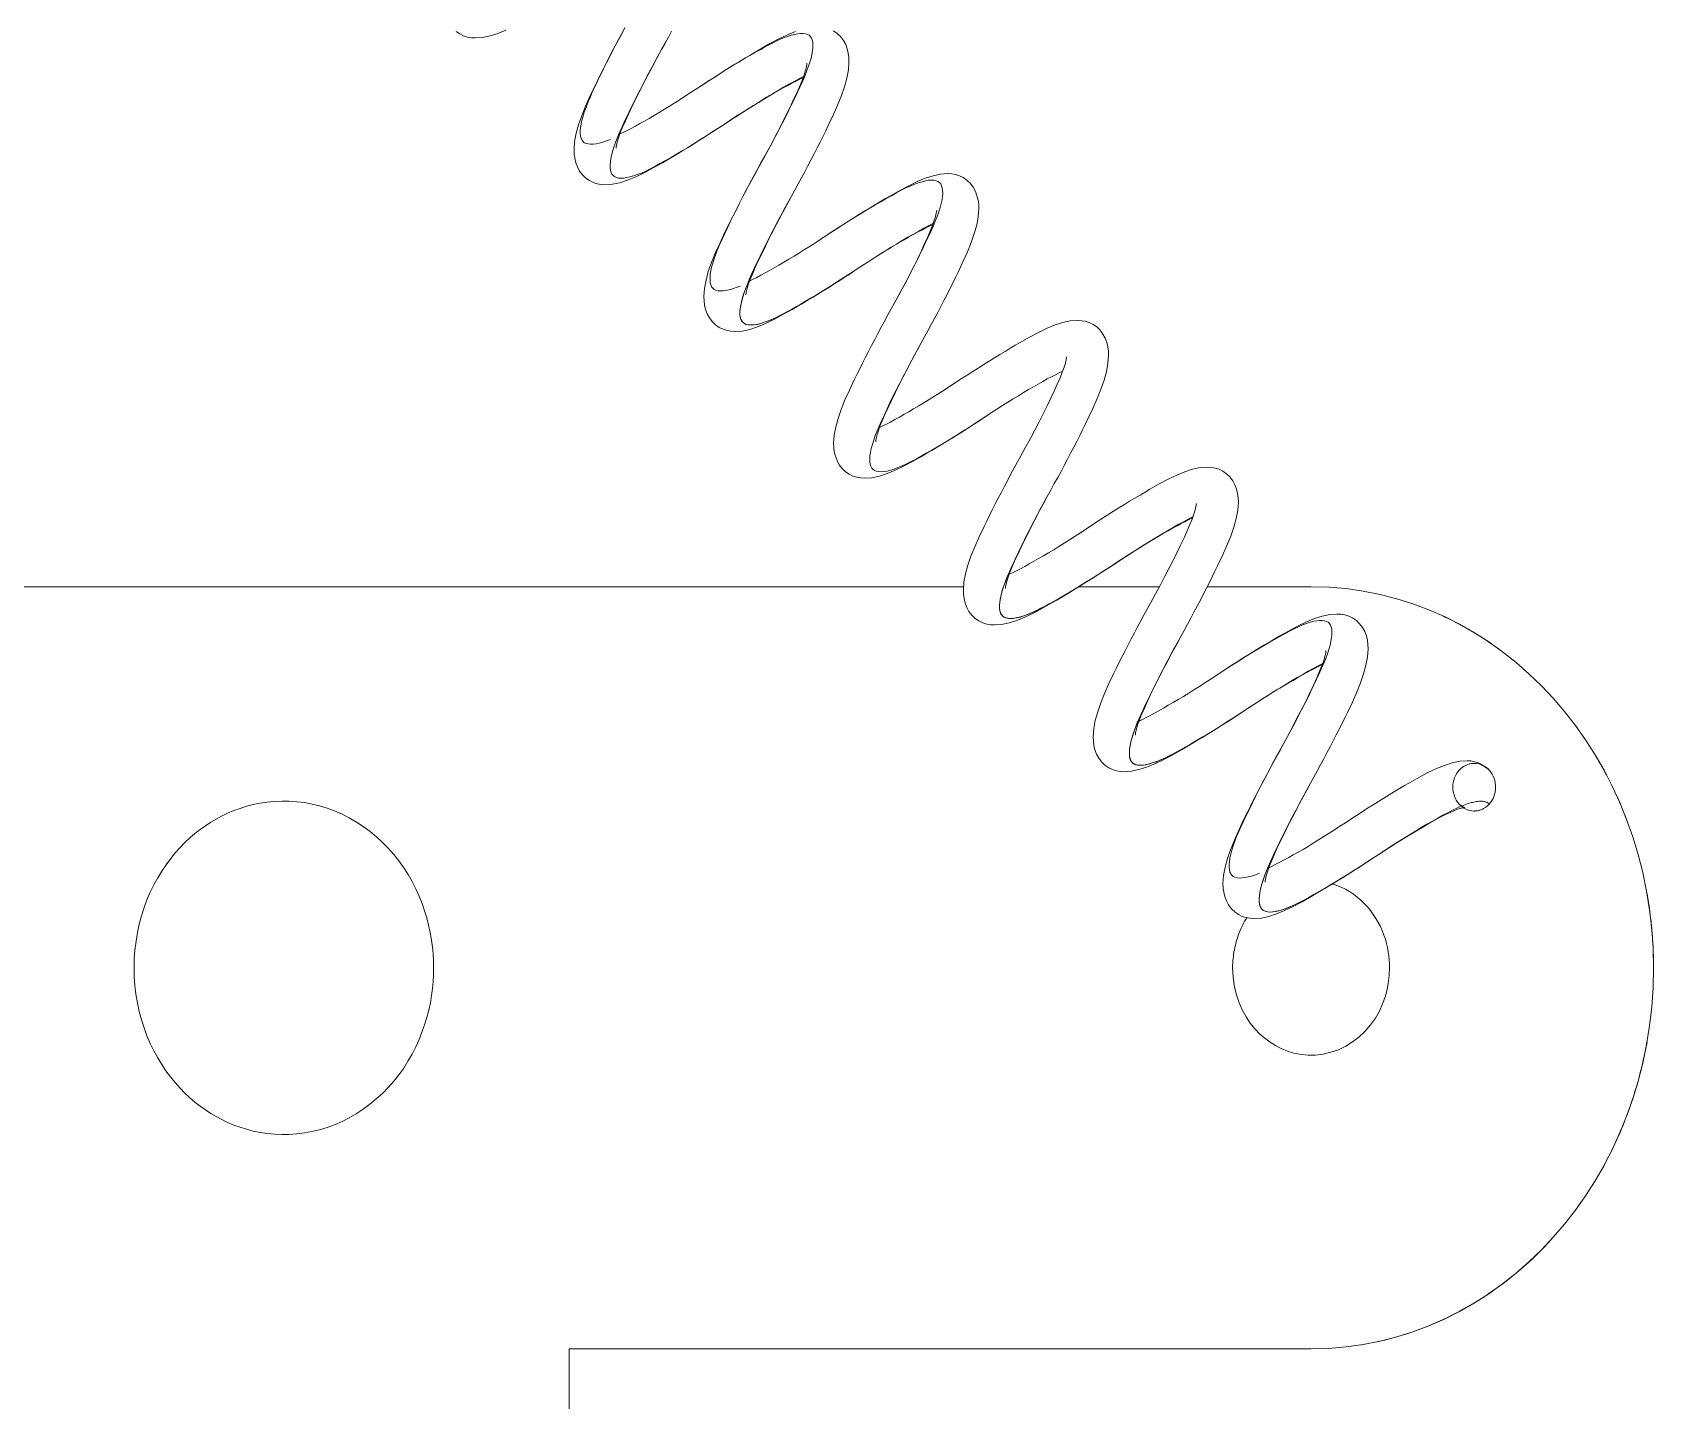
# Model space of a CAD drawing. Extents: x -345393 to -54719, y 203828 to 476815.
# Drawn here: x -321358.4 to -321244.8, y 229851.5 to 229947.3 of the extents above; entities that cross this region are included whole.
import ezdxf

# ---------------------------------------------------------------- set-up
doc = ezdxf.new("R2010")
doc.units = 0
doc.header["$LTSCALE"] = 1000
doc.header["$MEASUREMENT"] = 0
doc.layers.get('0').update_dxf_attribs({"color": 252, "linetype": 'CONTINUOUS'})
doc.layers.add('暖通-水-设备', color=3, linetype='CONTINUOUS', lineweight=20)

# ---------------------------------------------------------------- blocks, each defined once
blk = doc.blocks.new('A$C759C1080')
at = {"color": 95}
for p, q in [((1431.78, -692.43), (1333.14, -692.43)), ((1445.5, -692.43), (1439.87, -692.43)), ((1456.14, -692.43), (1448.86, -692.43)), ((1404.14, -740.43), (1456.14, -740.43)), ((1404.14, -860.74), (1404.14, -740.43))]:
    blk.add_line(p, q, dxfattribs=at)
at = {"color": 95, "flags": 128}
for points in [[(1399.7, -657.38), (1399.14, -657.59), (1398.6, -657.75), (1398.07, -657.85), (1397.55, -657.87), (1397.29, -657.86), (1397.02, -657.82), (1396.74, -657.74), (1396.47, -657.62), (1396.21, -657.46)], [(1411.32, -657.44), (1411.09, -657.83), (1410.86, -658.21), (1410.62, -658.6)], [(1407.04, -664.26), (1406.76, -664.36), (1406.5, -664.44), (1406.25, -664.5), (1406.03, -664.54), (1405.82, -664.56), (1405.63, -664.57), (1405.47, -664.55), (1405.33, -664.52), (1405.2, -664.47), (1405.11, -664.4), (1405.03, -664.3), (1404.97, -664.19), (1404.93, -664.05), (1404.91, -663.9), (1404.91, -663.72), (1404.93, -663.52), (1404.97, -663.3), (1405.03, -663.06), (1405.11, -662.81), (1405.2, -662.54), (1405.32, -662.25), (1405.45, -661.95), (1405.6, -661.63), (1405.76, -661.3), (1405.94, -660.95), (1406.13, -660.59), (1406.33, -660.22), (1406.54, -659.83), (1406.76, -659.44), (1406.99, -659.04), (1407.22, -658.63), (1407.46, -658.21), (1407.71, -657.79), (1407.97, -657.36)], [(1415.17, -663.22), (1414.78, -663.45), (1414.39, -663.67), (1414, -663.9), (1413.62, -664.12), (1413.23, -664.34), (1412.85, -664.56), (1412.47, -664.77), (1412.1, -664.97), (1411.73, -665.17), (1411.37, -665.36), (1411.02, -665.55), (1410.68, -665.73), (1410.02, -666.06), (1409.39, -666.36), (1408.8, -666.62), (1408.23, -666.83), (1407.69, -666.99), (1407.17, -667.09), (1406.64, -667.12), (1406.38, -667.1), (1406.11, -667.06), (1405.83, -666.98), (1405.56, -666.86), (1405.31, -666.7), (1405.07, -666.5), (1404.87, -666.26), (1404.72, -666), (1404.6, -665.73), (1404.53, -665.45), (1404.49, -665.18), (1404.48, -664.92), (1404.52, -664.4), (1404.63, -663.88), (1404.8, -663.34), (1405.02, -662.78), (1405.28, -662.18), (1405.59, -661.56), (1405.94, -660.91), (1406.12, -660.57), (1406.31, -660.22), (1406.51, -659.86), (1406.71, -659.5), (1406.92, -659.13), (1407.14, -658.76), (1407.36, -658.38), (1407.59, -657.99), (1407.82, -657.61), (1408.05, -657.22)], [(1413.07, -661.08), (1413.45, -660.85), (1413.84, -660.62), (1414.23, -660.4), (1414.62, -660.17), (1415, -659.95), (1415.38, -659.74), (1415.76, -659.53), (1416.13, -659.33), (1416.5, -659.13), (1416.86, -658.93), (1417.21, -658.75), (1417.56, -658.57), (1418.21, -658.23), (1418.84, -657.93), (1419.44, -657.68), (1420, -657.47)], [(1422.67, -657.43), (1422.93, -657.59), (1423.16, -657.79), (1423.36, -658.03), (1423.52, -658.29), (1423.63, -658.57), (1423.7, -658.84), (1423.74, -659.11), (1423.75, -659.37), (1423.71, -659.89), (1423.6, -660.41), (1423.44, -660.95), (1423.22, -661.51), (1422.95, -662.11), (1422.65, -662.73), (1422.3, -663.38), (1422.12, -663.72), (1421.93, -664.07), (1421.73, -664.43), (1421.52, -664.8), (1421.31, -665.17), (1421.09, -665.54), (1420.87, -665.92), (1420.65, -666.3), (1420.42, -666.69), (1420.19, -667.07), (1419.95, -667.46), (1419.72, -667.84)], [(1416.13, -673.5), (1415.85, -673.6), (1415.59, -673.68), (1415.35, -673.74), (1415.12, -673.78), (1414.92, -673.81), (1414.73, -673.81), (1414.56, -673.8), (1414.42, -673.76), (1414.3, -673.71), (1414.2, -673.64), (1414.12, -673.55), (1414.07, -673.43), (1414.03, -673.29), (1414.01, -673.14), (1414.01, -672.96), (1414.03, -672.76), (1414.07, -672.54), (1414.12, -672.31), (1414.2, -672.05), (1414.3, -671.78), (1414.41, -671.49), (1414.54, -671.19), (1414.69, -670.87), (1414.86, -670.54), (1415.04, -670.19), (1415.23, -669.83), (1415.43, -669.46), (1415.64, -669.08), (1415.86, -668.68), (1416.08, -668.28), (1416.32, -667.87), (1416.56, -667.45), (1416.81, -667.03), (1417.06, -666.6), (1417.32, -666.18), (1417.58, -665.75), (1417.84, -665.32), (1418.1, -664.9), (1418.36, -664.47), (1418.61, -664.05), (1418.85, -663.63), (1419.09, -663.22), (1419.32, -662.82), (1419.54, -662.42), (1419.75, -662.03), (1419.95, -661.66), (1420.14, -661.29), (1420.32, -660.94), (1420.49, -660.61), (1420.65, -660.29), (1420.78, -659.98), (1420.9, -659.69), (1421, -659.41), (1421.09, -659.15), (1421.15, -658.91), (1421.19, -658.69), (1421.22, -658.49), (1421.22, -658.3), (1421.21, -658.14), (1421.17, -658), (1421.12, -657.88), (1421.05, -657.78), (1420.95, -657.71), (1420.84, -657.65), (1420.7, -657.61), (1420.54, -657.59), (1420.36, -657.59), (1420.16, -657.61), (1419.94, -657.65), (1419.7, -657.7), (1419.44, -657.78), (1419.16, -657.87), (1418.87, -657.98), (1418.56, -658.11), (1418.24, -658.26), (1417.91, -658.42), (1417.56, -658.6), (1417.19, -658.78), (1416.81, -658.98), (1416.42, -659.18), (1416.03, -659.4), (1415.62, -659.62), (1415.2, -659.85), (1414.78, -660.08), (1414.36, -660.33), (1413.93, -660.57), (1413.5, -660.82), (1413.07, -661.08)], [(1420.57, -660.3), (1420.24, -660.45), (1419.9, -660.62), (1419.54, -660.79), (1419.17, -660.98), (1418.78, -661.19), (1418.39, -661.4), (1417.98, -661.61), (1417.57, -661.84), (1417.14, -662.08), (1416.72, -662.32), (1416.29, -662.56), (1415.85, -662.81), (1415.42, -663.07), (1414.99, -663.33), (1414.55, -663.58), (1414.12, -663.83), (1413.69, -664.08), (1413.26, -664.32), (1412.84, -664.56), (1412.42, -664.79), (1412.01, -665.01), (1411.61, -665.22), (1411.23, -665.42), (1410.85, -665.61), (1410.49, -665.79), (1410.15, -665.96), (1409.82, -666.12), (1409.5, -666.26), (1409.2, -666.38), (1408.91, -666.48), (1408.65, -666.56), (1408.4, -666.63), (1408.17, -666.67), (1407.95, -666.7), (1407.76, -666.71), (1407.59, -666.7), (1407.45, -666.66), (1407.32, -666.61), (1407.22, -666.54), (1407.14, -666.45), (1407.08, -666.34), (1407.04, -666.2), (1407.02, -666.05), (1407.02, -665.87), (1407.03, -665.67), (1407.07, -665.45), (1407.13, -665.21), (1407.21, -664.95), (1407.3, -664.68), (1407.42, -664.39), (1407.55, -664.09), (1407.7, -663.77), (1407.87, -663.43), (1408.05, -663.08), (1408.24, -662.72), (1408.44, -662.34), (1408.66, -661.95), (1408.88, -661.55), (1409.11, -661.15), (1409.35, -660.73), (1409.59, -660.31), (1409.84, -659.88), (1410.1, -659.46), (1410.36, -659.03), (1410.62, -658.6)], [(1410.62, -658.6), (1410.29, -659.14), (1409.97, -659.67), (1409.65, -660.21), (1409.35, -660.73), (1409.06, -661.24), (1408.79, -661.74), (1408.53, -662.21), (1408.3, -662.67), (1408.08, -663.1), (1407.88, -663.5), (1407.72, -663.85), (1407.6, -664.16), (1407.51, -664.43), (1407.46, -664.64), (1407.44, -664.72), (1407.43, -664.77), (1407.43, -664.81), (1407.43, -664.82)], [(1417.61, -665.7), (1417.94, -665.16), (1418.27, -664.62), (1418.58, -664.09), (1418.88, -663.57), (1419.17, -663.06), (1419.44, -662.56), (1419.7, -662.08), (1419.94, -661.63), (1420.16, -661.2), (1420.35, -660.8), (1420.51, -660.44), (1420.64, -660.13), (1420.72, -659.86), (1420.78, -659.66), (1420.79, -659.58), (1420.8, -659.52), (1420.8, -659.49), (1420.8, -659.47)], [(1420.54, -660.38), (1420.3, -660.47), (1420.04, -660.59), (1419.75, -660.72), (1419.46, -660.87), (1419.14, -661.02), (1418.82, -661.19), (1418.49, -661.36), (1418.14, -661.54), (1417.79, -661.73), (1417.43, -661.93), (1417.06, -662.13), (1416.69, -662.34), (1416.31, -662.55), (1415.93, -662.77), (1415.55, -662.99), (1415.17, -663.22)], [(1407.69, -663.92), (1407.93, -663.82), (1408.2, -663.7), (1408.48, -663.57), (1408.78, -663.43), (1409.09, -663.27), (1409.41, -663.11), (1409.75, -662.94), (1410.09, -662.76), (1410.45, -662.57), (1410.81, -662.37), (1411.18, -662.17), (1411.55, -661.96), (1411.92, -661.75), (1412.3, -661.53), (1412.68, -661.3), (1413.07, -661.08)], [(1424.26, -672.46), (1423.88, -672.69), (1423.49, -672.92), (1423.1, -673.14), (1422.71, -673.36), (1422.33, -673.58), (1421.95, -673.8), (1421.57, -674.01), (1421.2, -674.21), (1420.83, -674.41), (1420.47, -674.61), (1420.12, -674.79), (1419.77, -674.97), (1419.12, -675.3), (1418.49, -675.6), (1417.89, -675.86), (1417.33, -676.07), (1416.79, -676.23), (1416.26, -676.33), (1415.74, -676.36), (1415.48, -676.34), (1415.21, -676.3), (1414.93, -676.22), (1414.66, -676.11), (1414.4, -675.95), (1414.17, -675.74), (1413.97, -675.51), (1413.81, -675.24), (1413.7, -674.97), (1413.63, -674.7), (1413.59, -674.43), (1413.58, -674.16), (1413.62, -673.65), (1413.73, -673.12), (1413.89, -672.59), (1414.11, -672.02), (1414.38, -671.43), (1414.69, -670.81), (1415.03, -670.15), (1415.21, -669.82), (1415.4, -669.47), (1415.6, -669.11), (1415.81, -668.74), (1416.02, -668.37), (1416.24, -667.99), (1416.46, -667.61), (1416.68, -667.23), (1416.91, -666.85), (1417.14, -666.47), (1417.38, -666.08), (1417.61, -665.7)], [(1422.16, -670.32), (1422.55, -670.09), (1422.94, -669.86), (1423.33, -669.64), (1423.71, -669.41), (1424.1, -669.2), (1424.48, -668.98), (1424.86, -668.77), (1425.23, -668.57), (1425.6, -668.37), (1425.96, -668.17), (1426.31, -667.99), (1426.65, -667.81), (1427.31, -667.48), (1427.94, -667.18), (1428.53, -666.92), (1429.1, -666.71), (1429.64, -666.55), (1430.16, -666.45), (1430.68, -666.42), (1430.95, -666.44), (1431.22, -666.48), (1431.49, -666.56), (1431.76, -666.67), (1432.02, -666.83), (1432.26, -667.04), (1432.46, -667.27), (1432.61, -667.54), (1432.72, -667.81), (1432.8, -668.08), (1432.84, -668.35), (1432.85, -668.61), (1432.81, -669.13), (1432.7, -669.66), (1432.53, -670.19), (1432.32, -670.76), (1432.05, -671.35), (1431.74, -671.97), (1431.4, -672.63), (1431.21, -672.96), (1431.02, -673.31), (1430.82, -673.67), (1430.62, -674.04), (1430.4, -674.41), (1430.19, -674.79), (1429.97, -675.16), (1429.74, -675.55), (1429.51, -675.93), (1429.28, -676.31), (1429.05, -676.7), (1428.81, -677.08)], [(1426.71, -674.94), (1426.97, -674.51), (1427.24, -674.07), (1427.5, -673.64), (1427.75, -673.21), (1427.99, -672.79), (1428.23, -672.37), (1428.47, -671.96), (1428.69, -671.56), (1428.9, -671.17), (1429.1, -670.79), (1429.3, -670.42), (1429.48, -670.07), (1429.64, -669.74), (1429.79, -669.41), (1429.93, -669.11), (1430.04, -668.82), (1430.13, -668.55), (1430.21, -668.29), (1430.27, -668.05), (1430.3, -667.84), (1430.32, -667.64), (1430.31, -667.46), (1430.29, -667.31), (1430.24, -667.18), (1430.18, -667.07), (1430.09, -666.98), (1429.98, -666.91), (1429.85, -666.87), (1429.7, -666.84), (1429.52, -666.83), (1429.32, -666.84), (1429.11, -666.87), (1428.87, -666.93), (1428.61, -667), (1428.34, -667.09), (1428.04, -667.2), (1427.74, -667.32), (1427.41, -667.47), (1427.07, -667.63), (1426.72, -667.81), (1426.35, -667.99), (1425.97, -668.19), (1425.57, -668.4), (1425.17, -668.61), (1424.75, -668.84), (1424.33, -669.07), (1423.9, -669.31), (1423.47, -669.55), (1423.04, -669.81), (1422.6, -670.06), (1422.16, -670.32)], [(1429.67, -669.54), (1429.34, -669.69), (1429, -669.86), (1428.64, -670.04), (1428.26, -670.23), (1427.88, -670.43), (1427.48, -670.64), (1427.08, -670.86), (1426.66, -671.08), (1426.24, -671.32), (1425.81, -671.56), (1425.38, -671.8), (1424.95, -672.06), (1424.51, -672.31), (1424.08, -672.57), (1423.65, -672.82), (1423.21, -673.07), (1422.78, -673.32), (1422.36, -673.56), (1421.93, -673.8), (1421.52, -674.03), (1421.11, -674.25), (1420.71, -674.46), (1420.32, -674.66), (1419.95, -674.85), (1419.59, -675.03), (1419.24, -675.2), (1418.91, -675.36), (1418.6, -675.5), (1418.29, -675.62), (1418.01, -675.72), (1417.74, -675.8), (1417.49, -675.87), (1417.26, -675.92), (1417.05, -675.94), (1416.86, -675.95), (1416.69, -675.94), (1416.54, -675.91), (1416.42, -675.85), (1416.31, -675.78), (1416.23, -675.69), (1416.17, -675.58), (1416.13, -675.45), (1416.11, -675.29), (1416.11, -675.11), (1416.13, -674.91), (1416.17, -674.69), (1416.23, -674.45), (1416.3, -674.2), (1416.4, -673.92), (1416.51, -673.63), (1416.65, -673.33), (1416.8, -673.01), (1416.97, -672.68), (1417.15, -672.33), (1417.34, -671.96), (1417.54, -671.58), (1417.75, -671.19), (1417.97, -670.8), (1418.2, -670.39), (1418.44, -669.97), (1418.69, -669.55), (1418.94, -669.13), (1419.19, -668.7), (1419.45, -668.27), (1419.72, -667.84)], [(1419.72, -667.84), (1419.45, -668.27), (1419.19, -668.71), (1418.93, -669.14), (1418.68, -669.57), (1418.43, -669.99), (1418.19, -670.41), (1417.96, -670.82), (1417.74, -671.22), (1417.52, -671.61), (1417.32, -671.99), (1417.13, -672.36), (1416.95, -672.71), (1416.78, -673.04), (1416.63, -673.37), (1416.5, -673.67), (1416.38, -673.96), (1416.29, -674.23), (1416.22, -674.49), (1416.16, -674.73), (1416.12, -674.94), (1416.11, -675.14), (1416.11, -675.32), (1416.14, -675.47), (1416.18, -675.6), (1416.25, -675.71), (1416.33, -675.8), (1416.44, -675.87), (1416.57, -675.91), (1416.73, -675.94), (1416.91, -675.95), (1417.1, -675.94), (1417.32, -675.91), (1417.56, -675.85), (1417.81, -675.78), (1418.09, -675.69), (1418.38, -675.58), (1418.69, -675.46), (1419.01, -675.31), (1419.35, -675.15), (1419.71, -674.97), (1420.08, -674.79), (1420.46, -674.59), (1420.85, -674.38), (1421.26, -674.17), (1421.67, -673.94), (1422.09, -673.71), (1422.52, -673.47), (1422.95, -673.22), (1423.39, -672.97), (1423.83, -672.72), (1424.26, -672.46)], [(1419.72, -667.84), (1419.39, -668.38), (1419.06, -668.92), (1418.75, -669.45), (1418.45, -669.97), (1418.16, -670.48), (1417.89, -670.98), (1417.63, -671.46), (1417.39, -671.91), (1417.17, -672.34), (1416.98, -672.74), (1416.82, -673.09), (1416.69, -673.41), (1416.61, -673.67), (1416.55, -673.88), (1416.54, -673.96), (1416.53, -674.02), (1416.53, -674.05), (1416.53, -674.06)], [(1426.71, -674.94), (1427.04, -674.4), (1427.36, -673.86), (1427.68, -673.33), (1427.98, -672.81), (1428.27, -672.3), (1428.54, -671.8), (1428.8, -671.32), (1429.03, -670.87), (1429.25, -670.44), (1429.45, -670.04), (1429.61, -669.69), (1429.73, -669.37), (1429.82, -669.11), (1429.87, -668.9), (1429.89, -668.82), (1429.9, -668.76), (1429.9, -668.73), (1429.9, -668.72)], [(1429.64, -669.62), (1429.4, -669.72), (1429.13, -669.83), (1428.85, -669.97), (1428.55, -670.11), (1428.24, -670.26), (1427.92, -670.43), (1427.58, -670.6), (1427.24, -670.78), (1426.88, -670.97), (1426.52, -671.17), (1426.15, -671.37), (1425.78, -671.58), (1425.41, -671.79), (1425.03, -672.01), (1424.65, -672.23), (1424.26, -672.46)], [(1416.79, -673.16), (1417.03, -673.06), (1417.29, -672.95), (1417.58, -672.81), (1417.87, -672.67), (1418.19, -672.52), (1418.51, -672.35), (1418.84, -672.18), (1419.19, -672), (1419.54, -671.81), (1419.9, -671.61), (1420.27, -671.41), (1420.64, -671.2), (1421.02, -670.99), (1421.4, -670.77), (1421.78, -670.55), (1422.16, -670.32)], [(1433.36, -681.7), (1432.97, -681.93), (1432.58, -682.16), (1432.2, -682.38), (1431.81, -682.61), (1431.42, -682.83), (1431.04, -683.04), (1430.66, -683.25), (1430.29, -683.45), (1429.92, -683.65), (1429.56, -683.85), (1429.21, -684.03), (1428.87, -684.21), (1428.21, -684.55), (1427.58, -684.85), (1426.99, -685.1), (1426.42, -685.31), (1425.88, -685.47), (1425.36, -685.57), (1424.84, -685.6), (1424.57, -685.58), (1424.3, -685.54), (1424.03, -685.46), (1423.76, -685.35), (1423.5, -685.19), (1423.26, -684.99), (1423.07, -684.75), (1422.91, -684.49), (1422.8, -684.21), (1422.72, -683.94), (1422.69, -683.67), (1422.67, -683.41), (1422.71, -682.89), (1422.82, -682.37), (1422.99, -681.83), (1423.2, -681.27), (1423.47, -680.67), (1423.78, -680.05), (1424.12, -679.4), (1424.31, -679.06), (1424.5, -678.71), (1424.7, -678.35), (1424.91, -677.98), (1425.12, -677.61), (1425.33, -677.24), (1425.56, -676.86), (1425.78, -676.48), (1426.01, -676.09), (1426.24, -675.71), (1426.47, -675.32), (1426.71, -674.94)], [(1431.26, -679.56), (1431.64, -679.33), (1432.03, -679.11), (1432.42, -678.88), (1432.81, -678.66), (1433.19, -678.44), (1433.58, -678.22), (1433.95, -678.01), (1434.32, -677.81), (1434.69, -677.61), (1435.05, -677.42), (1435.4, -677.23), (1435.75, -677.05), (1436.4, -676.72), (1437.03, -676.42), (1437.63, -676.16), (1438.19, -675.95), (1438.73, -675.79), (1439.26, -675.69), (1439.78, -675.66), (1440.04, -675.68), (1440.31, -675.72), (1440.59, -675.8), (1440.86, -675.91), (1441.12, -676.07), (1441.35, -676.28), (1441.55, -676.52), (1441.71, -676.78), (1441.82, -677.05), (1441.89, -677.32), (1441.93, -677.59), (1441.94, -677.86), (1441.9, -678.38), (1441.79, -678.9), (1441.63, -679.43), (1441.41, -680), (1441.14, -680.59), (1440.84, -681.21), (1440.49, -681.87), (1440.31, -682.21), (1440.12, -682.56), (1439.92, -682.91), (1439.71, -683.28), (1439.5, -683.65), (1439.28, -684.03), (1439.06, -684.41), (1438.84, -684.79), (1438.61, -685.17), (1438.38, -685.55), (1438.14, -685.94), (1437.91, -686.32)], [(1428.81, -677.08), (1428.55, -677.51), (1428.28, -677.95), (1428.03, -678.38), (1427.77, -678.81), (1427.53, -679.23), (1427.29, -679.65), (1427.06, -680.06), (1426.83, -680.46), (1426.62, -680.85), (1426.42, -681.23), (1426.23, -681.6), (1426.04, -681.95), (1425.88, -682.29), (1425.73, -682.61), (1425.59, -682.91), (1425.48, -683.2), (1425.39, -683.48), (1425.31, -683.73), (1425.26, -683.97), (1425.22, -684.19), (1425.21, -684.38), (1425.21, -684.56), (1425.23, -684.71), (1425.28, -684.85), (1425.34, -684.96), (1425.43, -685.04), (1425.54, -685.11), (1425.67, -685.16), (1425.82, -685.18), (1426, -685.19), (1426.2, -685.18), (1426.42, -685.15), (1426.65, -685.1), (1426.91, -685.02), (1427.18, -684.93), (1427.48, -684.83), (1427.79, -684.7), (1428.11, -684.55), (1428.45, -684.39), (1428.8, -684.22), (1429.17, -684.03), (1429.55, -683.83), (1429.95, -683.63), (1430.35, -683.41), (1430.77, -683.18), (1431.19, -682.95), (1431.62, -682.71), (1432.05, -682.47), (1432.48, -682.22), (1432.92, -681.96), (1433.36, -681.7)], [(1428.81, -677.08), (1428.48, -677.62), (1428.16, -678.16), (1427.85, -678.69), (1427.54, -679.21), (1427.26, -679.72), (1426.98, -680.22), (1426.72, -680.7), (1426.49, -681.15), (1426.27, -681.58), (1426.07, -681.98), (1425.91, -682.33), (1425.79, -682.65), (1425.7, -682.91), (1425.65, -683.12), (1425.63, -683.2), (1425.63, -683.26), (1425.62, -683.29), (1425.62, -683.31)], [(1438.73, -678.86), (1438.49, -678.96), (1438.23, -679.08), (1437.95, -679.21), (1437.65, -679.35), (1437.33, -679.51), (1437.01, -679.67), (1436.68, -679.84), (1436.33, -680.02), (1435.98, -680.21), (1435.62, -680.41), (1435.25, -680.61), (1434.88, -680.82), (1434.5, -681.03), (1434.12, -681.25), (1433.74, -681.47), (1433.36, -681.7)], [(1435.8, -684.18), (1436.13, -683.64), (1436.46, -683.1), (1436.77, -682.57), (1437.07, -682.05), (1437.36, -681.54), (1437.64, -681.04), (1437.89, -680.56), (1438.13, -680.11), (1438.35, -679.68), (1438.54, -679.28), (1438.7, -678.93), (1438.83, -678.61), (1438.92, -678.35), (1438.97, -678.14), (1438.98, -678.06), (1438.99, -678.01), (1438.99, -677.97), (1438.99, -677.96)], [(1425.89, -682.4), (1426.12, -682.3), (1426.39, -682.19), (1426.67, -682.06), (1426.97, -681.91), (1427.28, -681.76), (1427.6, -681.59), (1427.94, -681.42), (1428.28, -681.24), (1428.64, -681.05), (1429, -680.85), (1429.37, -680.65), (1429.74, -680.44), (1430.11, -680.23), (1430.49, -680.01), (1430.87, -679.79), (1431.26, -679.56)], [(1442.46, -690.94), (1442.07, -691.17), (1441.68, -691.4), (1441.29, -691.63), (1440.9, -691.85), (1440.52, -692.07), (1440.14, -692.28), (1439.76, -692.49), (1439.39, -692.7), (1439.02, -692.9), (1438.66, -693.09), (1438.31, -693.27), (1437.96, -693.45), (1437.31, -693.79), (1436.68, -694.09), (1436.08, -694.34), (1435.52, -694.55), (1434.98, -694.71), (1434.45, -694.81), (1433.93, -694.84), (1433.67, -694.83), (1433.4, -694.78), (1433.12, -694.71), (1432.85, -694.59), (1432.6, -694.43), (1432.36, -694.23), (1432.16, -693.99), (1432.01, -693.73), (1431.89, -693.46), (1431.82, -693.18), (1431.78, -692.91), (1431.77, -692.65), (1431.81, -692.13), (1431.92, -691.61), (1432.08, -691.07), (1432.3, -690.51), (1432.57, -689.91), (1432.88, -689.29), (1433.22, -688.64), (1433.4, -688.3), (1433.6, -687.95), (1433.79, -687.59), (1434, -687.22), (1434.21, -686.85), (1434.43, -686.48), (1434.65, -686.1), (1434.88, -685.72), (1435.1, -685.33), (1435.33, -684.95), (1435.57, -684.57), (1435.8, -684.18)], [(1440.35, -688.8), (1440.74, -688.58), (1441.13, -688.35), (1441.52, -688.12), (1441.9, -687.9), (1442.29, -687.68), (1442.67, -687.46), (1443.05, -687.25), (1443.42, -687.05), (1443.79, -686.85), (1444.15, -686.66), (1444.5, -686.47), (1444.84, -686.29), (1445.5, -685.96), (1446.13, -685.66), (1446.73, -685.4), (1447.29, -685.19), (1447.83, -685.03), (1448.36, -684.93), (1448.88, -684.91), (1449.14, -684.92), (1449.41, -684.96), (1449.69, -685.04), (1449.96, -685.16), (1450.21, -685.32), (1450.45, -685.52), (1450.65, -685.76), (1450.8, -686.02), (1450.92, -686.29), (1450.99, -686.57), (1451.03, -686.84), (1451.04, -687.1), (1451, -687.62), (1450.89, -688.14), (1450.72, -688.68), (1450.51, -689.24), (1450.24, -689.84), (1449.93, -690.46), (1449.58, -691.12), (1449.4, -691.45), (1449.21, -691.8), (1449.01, -692.16), (1448.81, -692.52), (1448.6, -692.89), (1448.38, -693.27), (1448.16, -693.65), (1447.93, -694.03), (1447.7, -694.41), (1447.47, -694.8), (1447.24, -695.18), (1447, -695.56)], [(1447.86, -688.02), (1447.53, -688.17), (1447.19, -688.34), (1446.83, -688.52), (1446.46, -688.71), (1446.07, -688.91), (1445.67, -689.12), (1445.27, -689.34), (1444.85, -689.57), (1444.43, -689.8), (1444, -690.04), (1443.57, -690.29), (1443.14, -690.54), (1442.71, -690.79), (1442.27, -691.05), (1441.84, -691.31), (1441.4, -691.56), (1440.97, -691.81), (1440.54, -692.05), (1440.12, -692.28), (1439.71, -692.51), (1439.3, -692.73), (1438.9, -692.94), (1438.51, -693.15), (1438.14, -693.34), (1437.78, -693.52), (1437.43, -693.69), (1437.1, -693.84), (1436.79, -693.98), (1436.48, -694.1), (1436.2, -694.2), (1435.93, -694.29), (1435.68, -694.35), (1435.45, -694.4), (1435.24, -694.43), (1435.05, -694.43), (1434.88, -694.42), (1434.73, -694.39), (1434.61, -694.34), (1434.51, -694.27), (1434.43, -694.18), (1434.36, -694.06), (1434.32, -693.93), (1434.3, -693.77), (1434.3, -693.59), (1434.32, -693.39), (1434.36, -693.17), (1434.42, -692.94), (1434.49, -692.68), (1434.59, -692.41), (1434.71, -692.12), (1434.84, -691.81), (1434.99, -691.49), (1435.16, -691.16), (1435.34, -690.81), (1435.53, -690.44), (1435.73, -690.07), (1435.94, -689.68), (1436.16, -689.28), (1436.39, -688.87), (1436.63, -688.46), (1436.88, -688.03), (1437.13, -687.61), (1437.38, -687.18), (1437.64, -686.75), (1437.91, -686.32)], [(1437.91, -686.32), (1437.64, -686.75), (1437.38, -687.19), (1437.12, -687.62), (1436.87, -688.05), (1436.62, -688.47), (1436.38, -688.89), (1436.15, -689.3), (1435.93, -689.7), (1435.72, -690.09), (1435.51, -690.47), (1435.32, -690.84), (1435.14, -691.19), (1434.97, -691.53), (1434.82, -691.85), (1434.69, -692.15), (1434.58, -692.44), (1434.48, -692.72), (1434.41, -692.97), (1434.35, -693.21), (1434.32, -693.43), (1434.3, -693.62), (1434.31, -693.8), (1434.33, -693.96), (1434.38, -694.09), (1434.44, -694.2), (1434.53, -694.28), (1434.63, -694.35), (1434.77, -694.4), (1434.92, -694.43), (1435.1, -694.43), (1435.29, -694.42), (1435.51, -694.39), (1435.75, -694.34), (1436.01, -694.27), (1436.28, -694.18), (1436.57, -694.07), (1436.88, -693.94), (1437.2, -693.79), (1437.54, -693.63), (1437.9, -693.46), (1438.27, -693.27), (1438.65, -693.08), (1439.04, -692.87), (1439.45, -692.65), (1439.86, -692.43), (1440.28, -692.19), (1440.71, -691.95), (1441.14, -691.71), (1441.58, -691.46), (1442.02, -691.2), (1442.46, -690.94)], [(1437.91, -686.32), (1437.58, -686.86), (1437.25, -687.4), (1436.94, -687.93), (1436.64, -688.46), (1436.35, -688.97), (1436.08, -689.46), (1435.82, -689.94), (1435.58, -690.4), (1435.36, -690.82), (1435.17, -691.22), (1435.01, -691.58), (1434.89, -691.89), (1434.8, -692.16), (1434.74, -692.36), (1434.73, -692.44), (1434.72, -692.5), (1434.72, -692.53), (1434.72, -692.55)], [(1447.83, -688.1), (1447.59, -688.2), (1447.33, -688.32), (1447.04, -688.45), (1446.74, -688.59), (1446.43, -688.75), (1446.11, -688.91), (1445.77, -689.08), (1445.43, -689.26), (1445.07, -689.45), (1444.71, -689.65), (1444.34, -689.85), (1443.97, -690.06), (1443.6, -690.28), (1443.22, -690.49), (1442.84, -690.72), (1442.46, -690.94)], [(1444.9, -693.42), (1445.23, -692.89), (1445.55, -692.35), (1445.87, -691.81), (1446.17, -691.29), (1446.46, -690.78), (1446.73, -690.29), (1446.99, -689.81), (1447.23, -689.35), (1447.44, -688.92), (1447.64, -688.52), (1447.8, -688.17), (1447.92, -687.86), (1448.01, -687.59), (1448.06, -687.38), (1448.08, -687.31), (1448.09, -687.25), (1448.09, -687.21), (1448.09, -687.2)], [(1434.98, -691.65), (1435.22, -691.55), (1435.48, -691.43), (1435.77, -691.3), (1436.07, -691.15), (1436.38, -691), (1436.7, -690.83), (1437.03, -690.66), (1437.38, -690.48), (1437.73, -690.29), (1438.1, -690.1), (1438.46, -689.89), (1438.83, -689.68), (1439.21, -689.47), (1439.59, -689.25), (1439.97, -689.03), (1440.35, -688.8)], [(1451.55, -700.18), (1451.16, -700.41), (1450.78, -700.64), (1450.39, -700.87), (1450, -701.09), (1449.61, -701.31), (1449.23, -701.52), (1448.85, -701.73), (1448.48, -701.94), (1448.11, -702.14), (1447.75, -702.33), (1447.4, -702.52), (1447.06, -702.7), (1446.4, -703.03), (1445.78, -703.33), (1445.18, -703.59), (1444.61, -703.79), (1444.07, -703.95), (1443.55, -704.05), (1443.03, -704.08), (1442.76, -704.07), (1442.49, -704.02), (1442.22, -703.95), (1441.95, -703.83), (1441.69, -703.67), (1441.46, -703.47), (1441.26, -703.23), (1441.1, -702.97), (1440.99, -702.7), (1440.92, -702.43), (1440.88, -702.16), (1440.87, -701.89), (1440.91, -701.37), (1441.01, -700.85), (1441.18, -700.31), (1441.39, -699.75), (1441.66, -699.15), (1441.97, -698.53), (1442.31, -697.88), (1442.5, -697.54), (1442.69, -697.19), (1442.89, -696.83), (1443.1, -696.47), (1443.31, -696.09), (1443.52, -695.72), (1443.75, -695.34), (1443.97, -694.96), (1444.2, -694.58), (1444.43, -694.19), (1444.66, -693.81), (1444.9, -693.42)], [(1449.45, -698.05), (1449.83, -697.82), (1450.22, -697.59), (1450.61, -697.36), (1451, -697.14), (1451.38, -696.92), (1451.77, -696.71), (1452.14, -696.5), (1452.52, -696.29), (1452.88, -696.09), (1453.24, -695.9), (1453.6, -695.71), (1453.94, -695.53), (1454.6, -695.2), (1455.22, -694.9), (1455.82, -694.64), (1456.38, -694.44), (1456.92, -694.28), (1457.45, -694.18), (1457.97, -694.15), (1458.23, -694.16), (1458.51, -694.21), (1458.78, -694.28), (1459.05, -694.4), (1459.31, -694.56), (1459.54, -694.76), (1459.74, -695), (1459.9, -695.26), (1460.01, -695.53), (1460.08, -695.8), (1460.12, -696.07), (1460.13, -696.34), (1460.09, -696.86), (1459.98, -697.38), (1459.82, -697.92), (1459.6, -698.48), (1459.34, -699.07), (1459.03, -699.7), (1458.68, -700.35), (1458.5, -700.69), (1458.31, -701.04), (1458.11, -701.4), (1457.9, -701.76), (1457.69, -702.14), (1457.47, -702.51), (1457.25, -702.89), (1457.03, -703.27), (1456.8, -703.65), (1456.57, -704.04), (1456.33, -704.42), (1456.1, -704.8)], [(1465.34, -694.26), (1465.52, -694.34), (1465.7, -694.42), (1465.88, -694.5), (1466.06, -694.58), (1466.24, -694.66), (1466.42, -694.74), (1466.6, -694.83), (1466.77, -694.92), (1466.95, -695), (1467.13, -695.09), (1467.3, -695.18), (1467.47, -695.28), (1467.65, -695.37), (1467.82, -695.47), (1467.99, -695.56), (1468.16, -695.66), (1468.33, -695.76), (1468.5, -695.86), (1468.67, -695.96), (1468.84, -696.06), (1469, -696.17), (1469.17, -696.27), (1469.33, -696.38), (1469.49, -696.49)], [(1452.51, -710.47), (1452.23, -710.57), (1451.97, -710.65), (1451.73, -710.71), (1451.5, -710.75), (1451.3, -710.77), (1451.11, -710.78), (1450.95, -710.76), (1450.8, -710.73), (1450.68, -710.68), (1450.58, -710.6), (1450.5, -710.51), (1450.45, -710.4), (1450.41, -710.26), (1450.39, -710.1), (1450.39, -709.93), (1450.41, -709.73), (1450.45, -709.51), (1450.51, -709.27), (1450.58, -709.02), (1450.68, -708.75), (1450.79, -708.46), (1450.92, -708.16), (1451.08, -707.84), (1451.24, -707.51), (1451.42, -707.16), (1451.61, -706.8), (1451.81, -706.43), (1452.02, -706.04), (1452.24, -705.65), (1452.46, -705.24), (1452.7, -704.83), (1452.94, -704.42), (1453.19, -704), (1453.44, -703.57), (1453.7, -703.15), (1453.96, -702.72), (1454.22, -702.29), (1454.48, -701.87), (1454.74, -701.44), (1454.99, -701.02), (1455.23, -700.6), (1455.47, -700.19), (1455.7, -699.78), (1455.92, -699.39), (1456.13, -699), (1456.33, -698.62), (1456.52, -698.26), (1456.71, -697.91), (1456.87, -697.57), (1457.03, -697.25), (1457.17, -696.95), (1457.28, -696.65), (1457.39, -696.38), (1457.47, -696.12), (1457.53, -695.88), (1457.57, -695.66), (1457.6, -695.45), (1457.6, -695.27), (1457.59, -695.11), (1457.55, -694.97), (1457.5, -694.85), (1457.43, -694.75), (1457.33, -694.67), (1457.22, -694.62), (1457.08, -694.58), (1456.92, -694.56), (1456.74, -694.56), (1456.54, -694.58), (1456.32, -694.61), (1456.08, -694.67), (1455.82, -694.75), (1455.54, -694.84), (1455.25, -694.95), (1454.95, -695.08), (1454.63, -695.23), (1454.29, -695.39), (1453.94, -695.56), (1453.57, -695.75), (1453.19, -695.94), (1452.81, -696.15), (1452.41, -696.36), (1452, -696.58), (1451.58, -696.81), (1451.16, -697.05), (1450.74, -697.29), (1450.31, -697.54), (1449.88, -697.79), (1449.45, -698.05)], [(1456.95, -697.26), (1456.63, -697.42), (1456.28, -697.58), (1455.92, -697.76), (1455.55, -697.95), (1455.17, -698.15), (1454.77, -698.36), (1454.36, -698.58), (1453.95, -698.81), (1453.53, -699.04), (1453.1, -699.28), (1452.67, -699.53), (1452.23, -699.78), (1451.8, -700.04), (1451.37, -700.29), (1450.93, -700.55), (1450.5, -700.8), (1450.07, -701.05), (1449.64, -701.29), (1449.22, -701.52), (1448.8, -701.75), (1448.39, -701.97), (1448, -702.18), (1447.61, -702.39), (1447.23, -702.58), (1446.87, -702.76), (1446.53, -702.93), (1446.2, -703.08), (1445.88, -703.22), (1445.58, -703.34), (1445.3, -703.45), (1445.03, -703.53), (1444.78, -703.59), (1444.55, -703.64), (1444.34, -703.67), (1444.15, -703.67), (1443.98, -703.66), (1443.83, -703.63), (1443.7, -703.58), (1443.6, -703.51), (1443.52, -703.42), (1443.46, -703.31), (1443.42, -703.17), (1443.4, -703.01), (1443.4, -702.83), (1443.42, -702.64), (1443.45, -702.42), (1443.51, -702.18), (1443.59, -701.92), (1443.69, -701.65), (1443.8, -701.36), (1443.93, -701.05), (1444.09, -700.73), (1444.25, -700.4), (1444.43, -700.05), (1444.62, -699.69), (1444.83, -699.31), (1445.04, -698.92), (1445.26, -698.52), (1445.49, -698.11), (1445.73, -697.7), (1445.97, -697.28), (1446.22, -696.85), (1446.48, -696.42), (1446.74, -695.99), (1447, -695.56)], [(1447, -695.56), (1446.74, -696), (1446.47, -696.43), (1446.22, -696.86), (1445.96, -697.29), (1445.72, -697.72), (1445.48, -698.13), (1445.25, -698.54), (1445.02, -698.94), (1444.81, -699.34), (1444.61, -699.72), (1444.42, -700.08), (1444.24, -700.43), (1444.07, -700.77), (1443.92, -701.09), (1443.78, -701.4), (1443.67, -701.69), (1443.58, -701.96), (1443.5, -702.22), (1443.45, -702.45), (1443.41, -702.67), (1443.4, -702.87), (1443.4, -703.04), (1443.43, -703.2), (1443.47, -703.33), (1443.54, -703.44), (1443.62, -703.53), (1443.73, -703.59), (1443.86, -703.64), (1444.02, -703.67), (1444.19, -703.67), (1444.39, -703.66), (1444.61, -703.63), (1444.84, -703.58), (1445.1, -703.51), (1445.38, -703.42), (1445.67, -703.31), (1445.98, -703.18), (1446.3, -703.04), (1446.64, -702.87), (1446.99, -702.7), (1447.36, -702.51), (1447.74, -702.32), (1448.14, -702.11), (1448.54, -701.89), (1448.96, -701.67), (1449.38, -701.44), (1449.81, -701.2), (1450.24, -700.95), (1450.68, -700.7), (1451.11, -700.44), (1451.55, -700.18)], [(1447, -695.56), (1446.67, -696.1), (1446.35, -696.64), (1446.04, -697.18), (1445.73, -697.7), (1445.44, -698.21), (1445.17, -698.7), (1444.91, -699.18), (1444.68, -699.64), (1444.46, -700.07), (1444.26, -700.47), (1444.1, -700.82), (1443.98, -701.13), (1443.89, -701.4), (1443.84, -701.61), (1443.82, -701.68), (1443.82, -701.74), (1443.81, -701.78), (1443.81, -701.79)], [(1456.92, -697.34), (1456.68, -697.44), (1456.42, -697.56), (1456.14, -697.69), (1455.84, -697.84), (1455.53, -697.99), (1455.2, -698.15), (1454.87, -698.33), (1454.52, -698.51), (1454.17, -698.7), (1453.81, -698.89), (1453.44, -699.09), (1453.07, -699.3), (1452.69, -699.52), (1452.31, -699.74), (1451.93, -699.96), (1451.55, -700.18)], [(1453.99, -702.67), (1454.32, -702.13), (1454.65, -701.59), (1454.96, -701.05), (1455.26, -700.53), (1455.55, -700.02), (1455.83, -699.53), (1456.08, -699.05), (1456.32, -698.59), (1456.54, -698.16), (1456.73, -697.76), (1456.89, -697.41), (1457.02, -697.1), (1457.11, -696.83), (1457.16, -696.62), (1457.17, -696.55), (1457.18, -696.49), (1457.18, -696.45), (1457.18, -696.44)], [(1444.08, -700.89), (1444.31, -700.79), (1444.58, -700.67), (1444.86, -700.54), (1445.16, -700.39), (1445.47, -700.24), (1445.8, -700.08), (1446.13, -699.9), (1446.47, -699.72), (1446.83, -699.53), (1447.19, -699.34), (1447.56, -699.13), (1447.93, -698.93), (1448.31, -698.71), (1448.68, -698.49), (1449.07, -698.27), (1449.45, -698.05)], [(1460.65, -709.43), (1460.26, -709.65), (1459.87, -709.88), (1459.48, -710.11), (1459.09, -710.33), (1458.71, -710.55), (1458.33, -710.77), (1457.95, -710.97), (1457.58, -711.18), (1457.21, -711.38), (1456.85, -711.57), (1456.5, -711.76), (1456.15, -711.94), (1455.5, -712.27), (1454.87, -712.57), (1454.28, -712.83), (1453.71, -713.04), (1453.17, -713.2), (1452.65, -713.3), (1452.12, -713.32), (1451.86, -713.31), (1451.59, -713.27), (1451.31, -713.19), (1451.05, -713.07), (1450.79, -712.91), (1450.55, -712.71), (1450.35, -712.47), (1450.2, -712.21), (1450.08, -711.94), (1450.01, -711.67), (1449.97, -711.4), (1449.96, -711.13), (1450, -710.61), (1450.11, -710.09), (1450.27, -709.55), (1450.49, -708.99), (1450.76, -708.4), (1451.07, -707.77), (1451.41, -707.12), (1451.59, -706.78), (1451.79, -706.43), (1451.99, -706.07), (1452.19, -705.71), (1452.4, -705.34), (1452.62, -704.96), (1452.84, -704.58), (1453.07, -704.2), (1453.29, -703.82), (1453.53, -703.43), (1453.76, -703.05), (1453.99, -702.67)], [(1458.54, -707.29), (1458.93, -707.06), (1459.32, -706.83), (1459.71, -706.6), (1460.1, -706.38), (1460.48, -706.16), (1460.86, -705.95), (1461.24, -705.74), (1461.61, -705.53), (1461.98, -705.33), (1462.34, -705.14), (1462.69, -704.95), (1463.04, -704.78), (1463.69, -704.44), (1464.32, -704.14), (1464.92, -703.88), (1465.48, -703.68), (1466.02, -703.52), (1466.55, -703.42), (1467.07, -703.39), (1467.33, -703.4), (1467.6, -703.45), (1467.88, -703.52), (1468.01, -703.58), (1468.16, -703.66), (1468.46, -703.86), (1468.58, -703.95), (1468.61, -703.98), (1468.64, -704)], [(1476.1, -703.1), (1476.21, -703.27), (1476.31, -703.43), (1476.42, -703.6), (1476.52, -703.76), (1476.63, -703.93), (1476.73, -704.1), (1476.83, -704.27), (1476.93, -704.44), (1477.02, -704.61), (1477.12, -704.78), (1477.22, -704.95), (1477.31, -705.12), (1477.4, -705.3), (1477.49, -705.47), (1477.58, -705.65), (1477.67, -705.83), (1477.76, -706), (1477.84, -706.18), (1477.92, -706.36), (1478.01, -706.54), (1478.09, -706.72), (1478.17, -706.9), (1478.24, -707.08), (1478.32, -707.26)], [(1467.55, -706.56), (1467.4, -706.55), (1467.25, -706.52), (1467.11, -706.48), (1466.98, -706.43), (1466.84, -706.37), (1466.72, -706.29), (1466.6, -706.2), (1466.5, -706.1), (1466.4, -705.99), (1466.31, -705.87), (1466.24, -705.75), (1466.18, -705.61), (1466.13, -705.47), (1466.1, -705.33), (1466.08, -705.19), (1466.07, -705.04), (1466.08, -704.89), (1466.1, -704.75), (1466.14, -704.61), (1466.19, -704.47), (1466.25, -704.34), (1466.33, -704.21), (1466.42, -704.09), (1466.52, -703.99)], [(1466.52, -703.99), (1466.54, -703.97), (1466.57, -703.94), (1466.61, -703.9), (1466.66, -703.86), (1466.71, -703.83), (1466.75, -703.8), (1466.79, -703.78), (1466.82, -703.75), (1466.87, -703.73), (1466.91, -703.71), (1466.97, -703.68), (1467.03, -703.66), (1467.12, -703.62), (1467.24, -703.59), (1467.28, -703.58), (1467.33, -703.57), (1467.38, -703.57), (1467.42, -703.56), (1467.47, -703.56), (1467.5, -703.56), (1467.53, -703.56), (1467.56, -703.56), (1467.58, -703.56), (1467.59, -703.56)], [(1467.59, -703.56), (1467.74, -703.57), (1467.89, -703.59), (1468.03, -703.63), (1468.16, -703.68), (1468.3, -703.74), (1468.42, -703.82), (1468.54, -703.91), (1468.64, -704.01), (1468.74, -704.12), (1468.83, -704.24), (1468.9, -704.36), (1468.96, -704.5), (1469.01, -704.64), (1469.04, -704.78), (1469.06, -704.92), (1469.07, -705.07), (1469.06, -705.22), (1469.04, -705.36), (1469, -705.5), (1468.95, -705.64), (1468.89, -705.77), (1468.81, -705.9), (1468.72, -706.02), (1468.62, -706.12)], [(1466.66, -706.25), (1466.36, -706.37), (1466.05, -706.5), (1465.72, -706.66), (1465.38, -706.82), (1465.02, -707), (1464.65, -707.19), (1464.26, -707.39), (1463.86, -707.6), (1463.46, -707.82), (1463.04, -708.05), (1462.62, -708.28), (1462.19, -708.52), (1461.76, -708.77), (1461.33, -709.02), (1460.9, -709.28), (1460.46, -709.53), (1460.03, -709.79), (1459.6, -710.04), (1459.16, -710.29), (1458.74, -710.53), (1458.31, -710.77), (1457.9, -710.99), (1457.49, -711.21), (1457.09, -711.43), (1456.7, -711.63), (1456.33, -711.82), (1455.97, -712), (1455.62, -712.17), (1455.29, -712.32), (1454.98, -712.46), (1454.68, -712.58), (1454.39, -712.69), (1454.12, -712.77), (1453.87, -712.84), (1453.64, -712.88), (1453.43, -712.91), (1453.24, -712.92), (1453.07, -712.9), (1452.92, -712.87), (1452.8, -712.82), (1452.7, -712.75), (1452.62, -712.66), (1452.56, -712.55), (1452.51, -712.41), (1452.49, -712.25), (1452.49, -712.08), (1452.51, -711.88), (1452.55, -711.66), (1452.61, -711.42), (1452.68, -711.16), (1452.78, -710.89), (1452.9, -710.6), (1453.03, -710.29), (1453.18, -709.98), (1453.35, -709.64), (1453.53, -709.29), (1453.72, -708.93), (1453.92, -708.55), (1454.13, -708.16), (1454.35, -707.76), (1454.58, -707.35), (1454.82, -706.94), (1455.07, -706.52), (1455.32, -706.09), (1455.58, -705.66), (1455.84, -705.23), (1456.1, -704.8)], [(1456.1, -704.8), (1455.83, -705.24), (1455.57, -705.67), (1455.31, -706.1), (1455.06, -706.53), (1454.81, -706.96), (1454.57, -707.37), (1454.34, -707.79), (1454.12, -708.19), (1453.91, -708.58), (1453.7, -708.96), (1453.51, -709.32), (1453.33, -709.67), (1453.16, -710.01), (1453.01, -710.33), (1452.88, -710.64), (1452.77, -710.93), (1452.67, -711.2), (1452.6, -711.46), (1452.54, -711.69), (1452.51, -711.91), (1452.49, -712.11), (1452.5, -712.28), (1452.52, -712.44), (1452.57, -712.57), (1452.63, -712.68), (1452.72, -712.77), (1452.82, -712.83), (1452.96, -712.88), (1453.11, -712.91), (1453.29, -712.92), (1453.48, -712.9), (1453.7, -712.87), (1453.94, -712.82), (1454.2, -712.75), (1454.47, -712.66), (1454.76, -712.55), (1455.07, -712.42), (1455.39, -712.28), (1455.73, -712.12), (1456.09, -711.94), (1456.46, -711.76), (1456.84, -711.56), (1457.23, -711.35), (1457.64, -711.14), (1458.05, -710.91), (1458.47, -710.68), (1458.9, -710.44), (1459.33, -710.19), (1459.77, -709.94), (1460.21, -709.68), (1460.65, -709.43)], [(1456.1, -704.8), (1455.77, -705.34), (1455.44, -705.88), (1455.13, -706.42), (1454.83, -706.94), (1454.54, -707.45), (1454.27, -707.95), (1454.01, -708.42), (1453.77, -708.88), (1453.55, -709.31), (1453.36, -709.71), (1453.2, -710.06), (1453.08, -710.38), (1452.99, -710.64), (1452.93, -710.85), (1452.92, -710.93), (1452.91, -710.98), (1452.91, -711.02), (1452.91, -711.03)], [(1373.64, -716.43), (1373.65, -715.87), (1373.7, -715.31), (1373.78, -714.76), (1373.88, -714.21), (1374.01, -713.68), (1374.17, -713.15), (1374.35, -712.64), (1374.55, -712.15), (1374.78, -711.67), (1375.03, -711.21), (1375.3, -710.76), (1375.59, -710.34), (1375.89, -709.94), (1376.21, -709.55), (1376.53, -709.19), (1376.87, -708.85), (1377.21, -708.54), (1377.55, -708.25), (1377.91, -707.98), (1378.28, -707.71), (1378.65, -707.48), (1379.02, -707.26), (1379.4, -707.06), (1379.78, -706.88), (1380.2, -706.7), (1380.64, -706.53), (1381.08, -706.39), (1381.52, -706.26), (1381.99, -706.15), (1382.48, -706.06), (1382.97, -706), (1383.48, -705.95), (1384, -705.93), (1384.52, -705.94), (1385.06, -705.97), (1385.59, -706.03), (1386.12, -706.12), (1386.65, -706.24), (1387.18, -706.38), (1387.7, -706.55), (1388.22, -706.76), (1388.73, -706.99), (1389.23, -707.25), (1389.71, -707.53), (1390.18, -707.84), (1390.63, -708.18), (1391.05, -708.53), (1391.46, -708.9), (1391.84, -709.29), (1392.2, -709.7), (1392.54, -710.13), (1392.85, -710.56), (1393.13, -711), (1393.39, -711.46), (1393.62, -711.92), (1393.83, -712.38), (1394.01, -712.84), (1394.16, -713.29), (1394.29, -713.75), (1394.4, -714.21), (1394.49, -714.68), (1394.56, -715.12), (1394.6, -715.55), (1394.63, -715.99), (1394.64, -716.43)], [(1466.81, -706.35), (1466.65, -706.38), (1466.43, -706.44), (1466.18, -706.52), (1465.89, -706.64), (1465.55, -706.78), (1465.19, -706.95), (1464.8, -707.14), (1464.39, -707.35), (1463.97, -707.57), (1463.52, -707.8), (1463.06, -708.05), (1462.59, -708.3), (1462.11, -708.57), (1461.63, -708.85), (1461.14, -709.14), (1460.65, -709.43)], [(1466.5, -706.11), (1466.65, -706.23), (1466.79, -706.3), (1466.89, -706.33), (1466.92, -706.34)], [(1468.62, -706.12), (1468.58, -706.09), (1468.54, -706.06), (1468.5, -706.03), (1468.45, -706.01), (1468.39, -705.99), (1468.34, -705.97), (1468.28, -705.96), (1468.21, -705.95), (1468.14, -705.94), (1468.07, -705.94), (1467.99, -705.94), (1467.91, -705.94), (1467.83, -705.95), (1467.74, -705.96), (1467.65, -705.97), (1467.55, -705.99), (1467.45, -706.01), (1467.35, -706.03), (1467.25, -706.06), (1467.14, -706.09), (1467.03, -706.12), (1466.91, -706.16), (1466.8, -706.2), (1466.67, -706.24)], [(1466.67, -706.24), (1466.8, -706.2), (1466.91, -706.16), (1467.03, -706.12), (1467.14, -706.09), (1467.25, -706.06), (1467.35, -706.03), (1467.45, -706.01), (1467.55, -705.99), (1467.65, -705.97), (1467.74, -705.96), (1467.82, -705.95), (1467.91, -705.94), (1467.99, -705.94), (1468.07, -705.94), (1468.14, -705.94), (1468.21, -705.95), (1468.27, -705.96), (1468.34, -705.97), (1468.39, -705.99), (1468.45, -706.01), (1468.5, -706.03), (1468.54, -706.06), (1468.58, -706.09), (1468.62, -706.12)], [(1468.62, -706.12), (1468.6, -706.14), (1468.57, -706.17), (1468.53, -706.21), (1468.48, -706.25), (1468.43, -706.28), (1468.39, -706.31), (1468.35, -706.33), (1468.32, -706.36), (1468.27, -706.38), (1468.23, -706.4), (1468.17, -706.43), (1468.11, -706.45), (1468.02, -706.49), (1467.91, -706.52), (1467.86, -706.53), (1467.81, -706.54), (1467.76, -706.54), (1467.72, -706.55), (1467.67, -706.55), (1467.64, -706.55), (1467.61, -706.55), (1467.58, -706.56), (1467.56, -706.56), (1467.55, -706.56)], [(1453.17, -710.13), (1453.41, -710.03), (1453.67, -709.91), (1453.95, -709.78), (1454.25, -709.64), (1454.57, -709.48), (1454.89, -709.32), (1455.23, -709.15), (1455.57, -708.97), (1455.92, -708.78), (1456.29, -708.58), (1456.65, -708.38), (1457.02, -708.17), (1457.4, -707.95), (1457.78, -707.74), (1458.16, -707.51), (1458.54, -707.29)], [(1457.65, -711.14), (1457.95, -711.24), (1458.25, -711.35), (1458.54, -711.48), (1458.83, -711.63), (1459.1, -711.8), (1459.37, -711.98), (1459.62, -712.18), (1459.86, -712.38), (1460.09, -712.6), (1460.3, -712.83), (1460.49, -713.07), (1460.68, -713.32), (1460.84, -713.57), (1460.99, -713.83), (1461.12, -714.09), (1461.24, -714.37), (1461.34, -714.63), (1461.42, -714.89), (1461.49, -715.16), (1461.55, -715.43), (1461.59, -715.68), (1461.62, -715.93), (1461.63, -716.18), (1461.64, -716.43)], [(1479.68, -711.75), (1479.72, -711.94), (1479.75, -712.14), (1479.79, -712.33), (1479.82, -712.53), (1479.85, -712.72), (1479.88, -712.91), (1479.91, -713.11), (1479.93, -713.31), (1479.96, -713.5), (1479.98, -713.7), (1480, -713.89), (1480.02, -714.09), (1480.04, -714.29), (1480.06, -714.48), (1480.07, -714.68), (1480.09, -714.88), (1480.1, -715.07), (1480.11, -715.27), (1480.12, -715.47), (1480.13, -715.66), (1480.13, -715.86), (1480.14, -716.06), (1480.14, -716.25), (1480.14, -716.45)], [(1450.64, -716.43), (1450.64, -716.29), (1450.65, -716.14), (1450.66, -716), (1450.67, -715.85), (1450.69, -715.71), (1450.71, -715.57), (1450.73, -715.43), (1450.76, -715.29), (1450.79, -715.15), (1450.83, -715.01), (1450.86, -714.87), (1450.91, -714.74), (1450.95, -714.6), (1451, -714.47), (1451.05, -714.34), (1451.1, -714.22), (1451.16, -714.09), (1451.22, -713.97), (1451.28, -713.85), (1451.35, -713.73), (1451.41, -713.62), (1451.48, -713.5), (1451.56, -713.39), (1451.63, -713.28)], [(1394.64, -716.43), (1394.63, -716.87), (1394.6, -717.31), (1394.56, -717.74), (1394.49, -718.18), (1394.41, -718.64), (1394.3, -719.09), (1394.16, -719.55), (1394.01, -720.02), (1393.82, -720.49), (1393.62, -720.95), (1393.38, -721.41), (1393.13, -721.86), (1392.84, -722.3), (1392.54, -722.74), (1392.2, -723.16), (1391.84, -723.57), (1391.45, -723.96), (1391.05, -724.34), (1390.62, -724.69), (1390.17, -725.02), (1389.7, -725.33), (1389.22, -725.62), (1388.73, -725.87), (1388.22, -726.1), (1387.7, -726.31), (1387.18, -726.48), (1386.65, -726.63), (1386.11, -726.74), (1385.58, -726.83), (1385.05, -726.89), (1384.52, -726.92), (1383.99, -726.93), (1383.48, -726.91), (1382.97, -726.86), (1382.48, -726.8), (1381.99, -726.71), (1381.53, -726.6), (1381.08, -726.47), (1380.64, -726.33), (1380.2, -726.16), (1379.79, -725.99), (1379.4, -725.8), (1379.02, -725.6), (1378.65, -725.38), (1378.28, -725.14), (1377.91, -724.88), (1377.55, -724.61), (1377.21, -724.32), (1376.87, -724.01), (1376.53, -723.66), (1376.2, -723.3), (1375.88, -722.92), (1375.58, -722.52), (1375.3, -722.1), (1375.03, -721.66), (1374.78, -721.2), (1374.55, -720.71), (1374.34, -720.21), (1374.16, -719.7), (1374, -719.17), (1373.88, -718.64), (1373.77, -718.09), (1373.7, -717.54), (1373.65, -716.99), (1373.64, -716.43)], [(1461.64, -716.43), (1461.62, -716.87), (1461.57, -717.3), (1461.47, -717.77), (1461.34, -718.22), (1461.15, -718.7), (1460.92, -719.15), (1460.64, -719.6), (1460.31, -720.02), (1459.93, -720.42), (1459.5, -720.78), (1459.04, -721.1), (1458.56, -721.37), (1458.05, -721.59), (1457.52, -721.75), (1456.99, -721.86), (1456.45, -721.92), (1455.93, -721.93), (1455.43, -721.88), (1454.93, -721.8), (1454.48, -721.67), (1454.04, -721.51), (1453.65, -721.33), (1453.27, -721.12), (1452.9, -720.87), (1452.55, -720.6), (1452.2, -720.27), (1451.87, -719.91), (1451.58, -719.51), (1451.31, -719.07), (1451.08, -718.58), (1450.89, -718.07), (1450.75, -717.53), (1450.67, -716.99), (1450.64, -716.43)], [(1479.68, -721.12), (1479.6, -721.51), (1479.51, -721.89), (1479.42, -722.27), (1479.32, -722.66), (1479.21, -723.03), (1479.1, -723.41), (1478.98, -723.79), (1478.86, -724.16), (1478.73, -724.53), (1478.6, -724.9), (1478.45, -725.26), (1478.31, -725.63), (1478.16, -725.99), (1478, -726.34), (1477.83, -726.7), (1477.66, -727.05), (1477.48, -727.4), (1477.3, -727.75), (1477.11, -728.1), (1476.92, -728.44), (1476.72, -728.78), (1476.51, -729.11), (1476.3, -729.45), (1476.09, -729.78)], [(1473.11, -733.4), (1472.75, -733.75), (1472.38, -734.1), (1472.01, -734.44), (1471.62, -734.77), (1471.23, -735.09), (1470.83, -735.41), (1470.43, -735.71), (1470.02, -736.01), (1469.61, -736.3), (1469.19, -736.57), (1468.76, -736.84), (1468.33, -737.1), (1467.89, -737.35), (1467.45, -737.6), (1467.01, -737.83), (1466.56, -738.05), (1466.1, -738.26), (1465.64, -738.47), (1465.18, -738.66), (1464.7, -738.85), (1464.23, -739.03), (1463.75, -739.19), (1463.27, -739.35), (1462.78, -739.49), (1462.29, -739.63), (1461.8, -739.75), (1461.31, -739.87), (1460.82, -739.97)]]:
    blk.add_lwpolyline(points, dxfattribs=at)
at = {"color": 95}
blk.add_arc((1456.14, -716.43), 24, 270, 90, dxfattribs=at)
blk = doc.blocks.new('PSRHH3602-LM1')
at = {"color": 95}
blk.add_blockref('A$C759C1080', (-2301.89, 2072.83), dxfattribs=at)

msp = doc.modelspace()

# ---------------------------------------------------------------- block references
at = {"layer": '暖通-水-设备', "yscale": 1.112820512818871}
msp.add_blockref('PSRHH3602-LM1', (-320423.07647, 228372.36292), dxfattribs=at)

doc.saveas('drawing.dxf')
